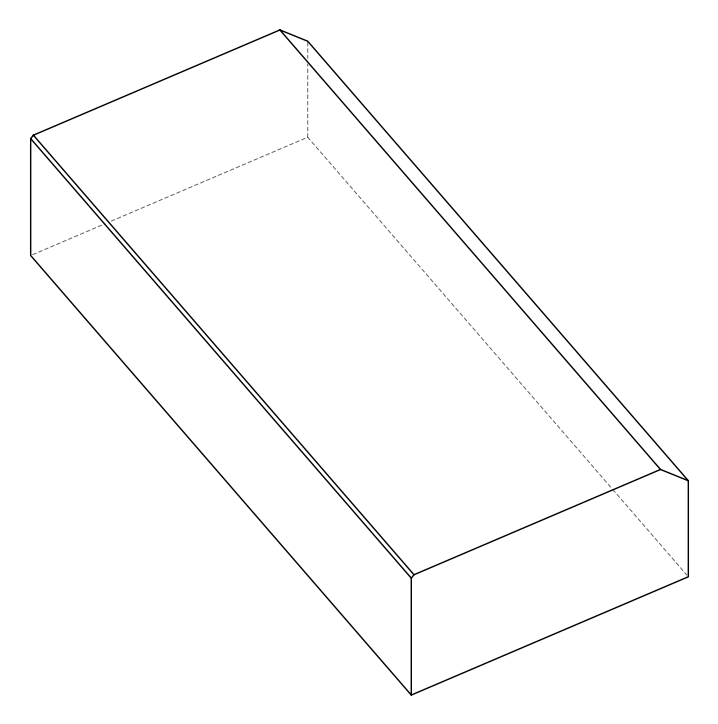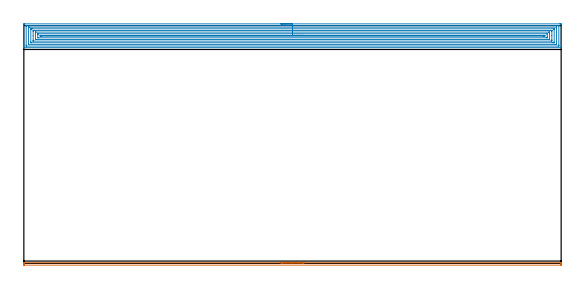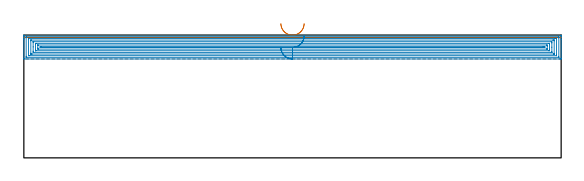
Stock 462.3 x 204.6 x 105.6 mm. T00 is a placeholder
(PLAN: 2 operations, 0 tool changes, 33.7 min)
(1 AREA_MILL | FG_CHAMFER_SURFACE | UGT0205_001 | 3.85 min | 925 mm3)
(2 AREA_MILL_1 | FG_CHAMFER_SURFACE_1 | UGT0205_001 | 29.83 min | 97140 mm3)
(TOOL UGT0205_001 | Chamfer Mill 20 x 3 x 45 deg. | D20 FL50 Z2)
(OP 1 AREA_MILL)
G17 G21 G94 G90
T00 M6
G54
G17 G0 G90 X221.15 Y0.5 S1061 M3
G43 Z115.6 H0
G94 G1 X221.188 Z114.728 F250.
X221.302 Z113.863
X221.491 Z113.012
X221.753 Z112.18
X222.087 Z111.374
X222.49 Z110.6
X222.958 Z109.864
X223.49 Z109.172
X224.079 Z108.529
X224.722 Z107.939
X225.414 Z107.408
X226.15 Z106.94
X226.924 Z106.537
X227.73 Z106.203
X228.562 Z105.941
X229.414 Z105.752
X230.278 Z105.638
X231.15 Z105.6
X462.126
X462.29 Y0.497 Z105.588
X462.294 Y0.458 Z105.55
X462.3 Y0.068 Z105.167
Y-0.253 Z104.846
Y-0.944 Z104.151
Y-1.29 Z103.807
X462.298 Y-1.491 Z103.605
X462.126 Y-1.5 Z103.6
X0.453 Y-1.499 Z103.601
X0.174 Y-1.497 Z103.603
X0.002 Y-1.491 Z103.605
X0. Y-1.29 Z103.807
Y-0.944 Z104.151
Y-0.253 Z104.846
Y0.068 Z105.168
X0.006 Y0.458 Z105.55
X0.01 Y0.497 Z105.588
X0.174 Y0.5 Z105.6
X231.15
X232.022 Z105.638
X232.886 Z105.752
X233.738 Z105.941
X234.57 Z106.203
X235.376 Z106.537
X236.15 Z106.94
X236.886 Z107.408
X237.578 Z107.939
X238.221 Z108.529
X238.81 Z109.172
X239.342 Z109.864
X239.81 Z110.6
X240.213 Z111.374
X240.547 Z112.18
X240.809 Z113.012
X240.998 Z113.863
X241.112 Z114.728
X241.15 Z115.6
M5
M2
(OP 2 AREA_MILL_1)
G17 G21 G94 G90
T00 M6
G54
G17 G0 G90 X221.15 Y206.1 S1061 M3
G43 Z115.6 H0
Z95.1
G94 G1 X221.188 Z94.228 F250.
X221.302 Z93.364
X221.491 Z92.512
X221.753 Z91.68
X222.087 Z90.874
X222.49 Z90.1
X222.958 Z89.364
X223.49 Z88.672
X224.079 Z88.029
X224.722 Z87.44
X225.414 Z86.909
X226.15 Z86.44
X226.924 Z86.037
X227.73 Z85.703
X228.562 Z85.441
X229.414 Z85.252
X230.278 Z85.138
X231.15 Z85.1
X461.166
X461.68 Y206.099 Z85.101
X462.188 Y206.095 Z85.103
X462.291 Y206.092 Z85.106
X462.3 Y205.591 Z85.606
Y189.38 Z101.815
Y186.994 Z104.201
Y186.306 Z104.894
Y185.995 Z105.204
X462.292 Y185.625 Z105.567
X462.29 Y185.603 Z105.588
X462.126 Y185.6 Z105.6
X0.174
X0.01 Y185.603 Z105.588
X0.008 Y185.625 Z105.567
X0. Y185.996 Z105.204
Y186.306 Z104.894
Y186.994 Z104.201
Y188.224 Z102.973
Y188.766 Z102.429
Y189.38 Z101.815
Y205.591 Z85.606
X0.002 Y205.864 Z85.333
X0.01 Y206.092 Z85.106
X0.24 Y206.099 Z85.099
X231.15 Y206.1 Z85.1
Y204.686 Z86.514
X460.115 Y204.685 Z86.515
X460.216 Y204.684 Z86.516
X460.266 Y204.681 Z86.519
X460.285 Y204.679 Z86.521
X460.29 Y204.668 Z86.532
X460.294 Y204.554 Z86.646
X460.299 Y204.302 Z86.898
X460.3 Y187.88 Z103.32
X460.299 Y187.477 Z103.723
X460.292 Y187.073 Z104.127
X460.29 Y187.024 Z104.176
X460.272 Y187.021 Z104.179
X460.22 Y187.018 Z104.182
X460.111 Y187.015 Z104.185
X459.892 Y187.014 Z104.186
X2.185 Y187.015 Z104.185
X2.084 Y187.016 Z104.184
X2.034 Y187.019 Z104.181
X2.015 Y187.021 Z104.179
X2.01 Y187.032 Z104.168
X2.006 Y187.146 Z104.054
X2.001 Y187.397 Z103.803
X2. Y203.82 Z87.38
X2.001 Y204.223 Z86.977
X2.008 Y204.628 Z86.572
X2.01 Y204.676 Z86.524
X2.028 Y204.679 Z86.521
X2.08 Y204.682 Z86.518
X2.189 Y204.685 Z86.515
X2.408 Y204.686 Z86.514
X231.15
Y203.271 Z87.929
X458.219
X458.26 Y203.27 Z87.93
X458.282 Y203.268 Z87.932
X458.287 Y203.266 Z87.934
X458.291 Y203.255 Z87.945
X458.296 Y203.127 Z88.073
X458.299 Y202.934 Z88.266
X458.3 Y202.742 Z88.458
X458.299 Y188.573 Z102.627
X458.297 Y188.509 Z102.691
X458.292 Y188.458 Z102.742
X458.287 Y188.435 Z102.765
X458.274 Y188.434 Z102.766
X458.105 Y188.431 Z102.769
X457.552 Y188.429 Z102.771
X457.212 Y188.428 Z102.772
X4.081 Y188.429 Z102.771
X4.04 Y188.43 Z102.77
X4.018 Y188.432 Z102.768
X4.013 Y188.434 Z102.766
X4.009 Y188.445 Z102.755
X4.004 Y188.573 Z102.627
X4.001 Y188.766 Z102.434
X4. Y188.958 Z102.242
Y203.127 Z88.073
X4.003 Y203.191 Z88.009
X4.008 Y203.242 Z87.958
X4.013 Y203.265 Z87.935
X4.026 Y203.266 Z87.934
X4.195 Y203.269 Z87.931
X4.748 Y203.271 Z87.929
X5.088 Y203.272 Z87.928
X231.15 Y203.271 Z87.929
Y201.857 Z89.343
X455.618
X456.188 Y201.855 Z89.345
X456.248 Y201.854 Z89.346
X456.284 Y201.851 Z89.349
X456.29 Y201.811 Z89.389
X456.295 Y201.602 Z89.598
X456.3 Y201.182 Z90.018
Y190.537 Z100.663
X456.294 Y190.103 Z101.097
X456.29 Y189.887 Z101.313
X456.278 Y189.849 Z101.351
X456.225 Y189.847 Z101.353
X456.124 Y189.844 Z101.356
X455.425 Y189.843 Z101.357
X455.232
X6.682
X6.112 Y189.845 Z101.355
X6.052 Y189.846 Z101.354
X6.016 Y189.849 Z101.351
X6.01 Y189.889 Z101.311
X6.005 Y190.098 Z101.102
X6. Y190.518 Z100.682
Y201.163 Z90.037
X6.005 Y201.597 Z89.603
X6.01 Y201.813 Z89.387
X6.021 Y201.851 Z89.349
X6.075 Y201.853 Z89.347
X6.176 Y201.856 Z89.344
X6.875 Y201.857 Z89.343
X7.068
X231.15
Y200.443 Z90.757
X453.805
X454.138 Y200.442 Z90.758
X454.233 Y200.439 Z90.761
X454.286 Y200.436 Z90.764
X454.29 Y200.427 Z90.773
X454.296 Y200.371 Z90.829
X454.298 Y200.278 Z90.922
X454.3 Y199.621 Z91.579
Y195.965 Z95.235
Y192.308 Z98.892
X454.299 Y191.652 Z99.548
X454.295 Y191.422 Z99.778
X454.29 Y191.265 Z99.935
X453.971 Y191.259 Z99.941
X453.804 Y191.257 Z99.943
X8.495
X8.162 Y191.258 Z99.942
X8.067 Y191.261 Z99.939
X8.015 Y191.264 Z99.936
X8.01 Y191.273 Z99.927
X8.004 Y191.329 Z99.871
X8.002 Y191.422 Z99.778
X8. Y192.078 Z99.122
Y195.735 Z95.465
Y199.392 Z91.808
X8.001 Y200.048 Z91.152
X8.005 Y200.278 Z90.922
X8.01 Y200.435 Z90.765
X8.329 Y200.44 Z90.76
X8.496 Y200.443 Z90.757
X231.15
Y199.029 Z92.171
X451.324 Y199.028 Z92.172
X451.851 Y199.026 Z92.174
X452.224 Y199.022 Z92.178
X452.29 Y199.016 Z92.184
X452.296 Y198.951 Z92.249
X452.299 Y198.507 Z92.693
X452.3 Y198.062 Z93.138
X452.299 Y193.193 Z98.007
X452.297 Y192.751 Z98.449
X452.29 Y192.686 Z98.514
X452.287 Y192.677 Z98.523
X452.278 Y192.675 Z98.525
X452.246 Y192.673 Z98.527
X452.114 Y192.671 Z98.529
X451.851
X10.976 Y192.672 Z98.528
X10.449 Y192.674 Z98.526
X10.076 Y192.678 Z98.522
X10.01 Y192.684 Z98.516
X10.004 Y192.749 Z98.451
X10.001 Y193.193 Z98.007
X10. Y193.638 Z97.562
X10.001 Y198.507 Z92.693
X10.003 Y198.949 Z92.251
X10.01 Y199.014 Z92.186
X10.013 Y199.023 Z92.177
X10.022 Y199.025 Z92.175
X10.054 Y199.027 Z92.173
X10.186 Y199.028 Z92.172
X10.449 Y199.029 Z92.171
X231.15
Y197.615 Z93.585
X450.07 Y197.614 Z93.586
X450.273 Y197.608 Z93.592
X450.291 Y197.542 Z93.658
X450.295 Y197.519 Z93.681
X450.299 Y197.388 Z93.812
Y194.964 Z96.236
X450.298 Y194.732 Z96.468
X450.291 Y194.496 Z96.704
X450.276 Y194.092 Z97.108
X450.064 Y194.086 Z97.114
X450.057 Y194.085 Z97.115
X12.23
X12.027 Y194.092 Z97.108
X12.009 Y194.158 Z97.042
X12.005 Y194.181 Z97.019
X12.001 Y194.312 Z96.888
Y196.736 Z94.464
X12.002 Y196.968 Z94.232
X12.009 Y197.204 Z93.996
X12.024 Y197.608 Z93.592
X12.236 Y197.614 Z93.586
X12.243 Y197.615 Z93.585
X231.15
Y196.2 Z95.
X447.383
X447.926 Y196.198 Z95.002
X448.277 Y196.193 Z95.007
X448.298 Y195.85 Z95.35
X448.299 Y195.828 Z95.372
X448.277 Y195.507 Z95.693
X447.735 Y195.501 Z95.699
X447.383 Y195.5 Z95.7
X446.843
X14.917
X14.374 Y195.502 Z95.698
X14.023 Y195.507 Z95.693
X14.002 Y195.85 Z95.35
X14.001 Y195.872 Z95.328
X14.023 Y196.193 Z95.007
X14.565 Y196.199 Z95.001
X14.917 Y196.2 Z95.
X15.457
X231.15
X232.022 Z95.038
X232.886 Z95.151
X233.738 Z95.34
X234.57 Z95.603
X235.376 Z95.936
X236.15 Z96.339
X236.886 Z96.808
X237.578 Z97.339
X238.221 Z97.928
X238.81 Z98.572
X239.342 Z99.264
X239.81 Z100.
X240.213 Z100.773
X240.547 Z101.579
X240.809 Z102.411
X240.998 Z103.263
X241.112 Z104.128
X241.15 Z105.
G0 Z115.6
M5
M2
